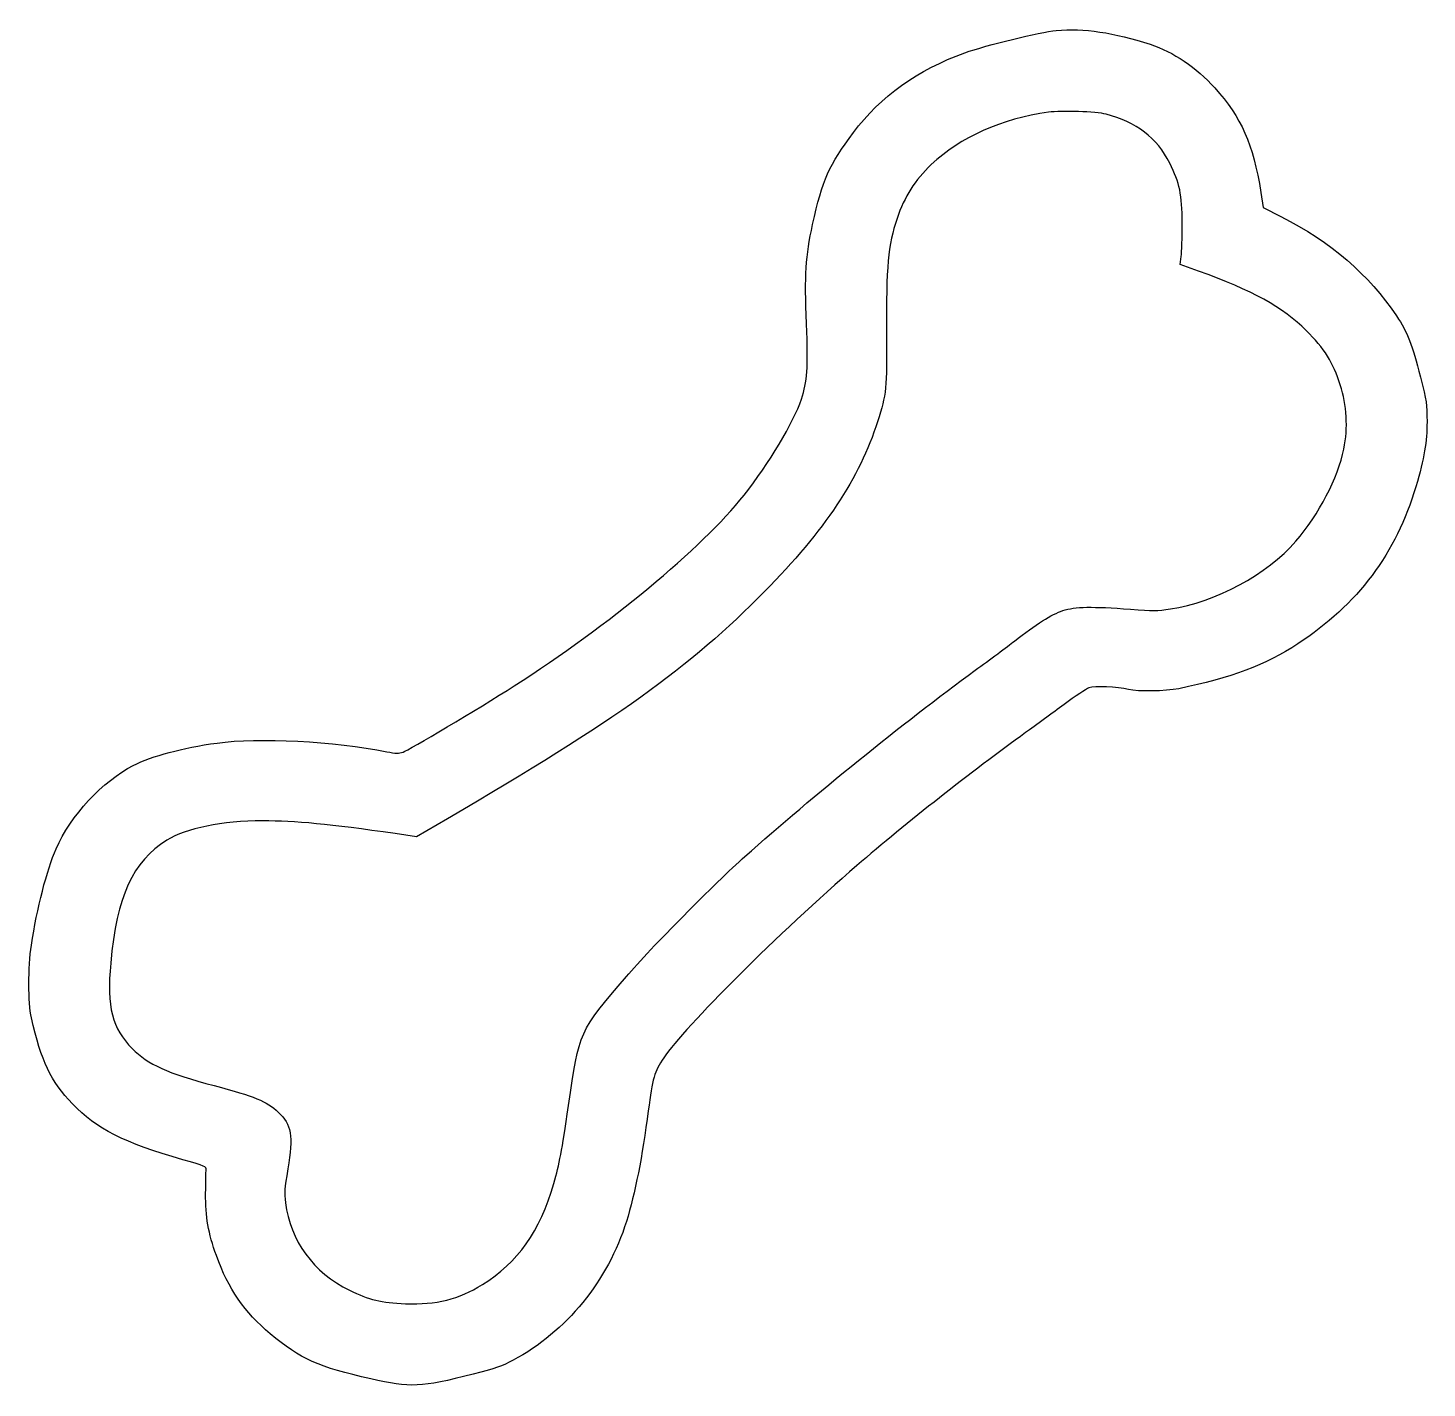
# Model space of a CAD drawing. Header units: centimetres. Extents: x -17.6 to 17.6, y -17.1 to 17.1.
import ezdxf

# ---------------------------------------------------------------- set-up
doc = ezdxf.new("R2010")
doc.units = ezdxf.units.CM
doc.header["$MEASUREMENT"] = 0
doc.layers.add('Layer 1', color=7, linetype='Continuous')

msp = doc.modelspace()

# ---------------------------------------------------------------- linework, layer by layer
at = {"layer": 'Layer 1'}
for points, knots in [([(8.27264, 17.04975), (7.86695, 17.01447), (6.49817, 16.67933), (5.96547, 16.48883), (5.96547, 16.48883), (4.78366, 16.06197), (3.83822, 15.38816), (3.16089, 14.48152), (3.16089, 14.48152), (2.54, 13.65602), (2.38125, 13.29619), (2.13078, 12.16377), (2.13078, 12.16377), (1.95439, 11.35238), (1.92617, 10.90788), (1.97556, 9.6661), (1.97556, 9.6661), (2.02142, 8.51252), (2.00025, 8.22324), (1.84856, 7.76816), (1.84856, 7.76816), (1.64748, 7.16844), (1.03717, 6.14538), (0.40217, 5.34458), (0.40217, 5.34458), (-0.66322, 4.00755), (-3.00919, 2.06022), (-5.39044, 0.54327), (-5.39044, 0.54327), (-6.30061, -0.03881), (-8.04686, -1.07951), (-8.1915, -1.12537), (-8.1915, -1.12537), (-8.30086, -1.16065), (-8.37494, -1.16065), (-8.59719, -1.11479), (-8.59719, -1.11479), (-9.91658, -0.85021), (-11.84275, -0.75143), (-12.87638, -0.89607), (-12.87638, -0.89607), (-13.76538, -1.01954), (-14.49563, -1.21357), (-14.99305, -1.46404), (-14.99305, -1.46404), (-15.75505, -1.84504), (-16.57349, -2.73404), (-16.93333, -3.55954), (-16.93333, -3.55954), (-17.16969, -4.10282), (-17.41311, -5.05179), (-17.55775, -5.99018), (-17.55775, -5.99018), (-17.64242, -6.53346), (-17.63889, -7.44715), (-17.55775, -7.81404), (-17.55775, -7.81404), (-17.30022, -8.92529), (-17.07444, -9.39801), (-16.51706, -9.98715), (-16.51706, -9.98715), (-15.92439, -10.61157), (-15.21531, -10.9714), (-13.7407, -11.39121), (-13.7407, -11.39121), (-13.1692, -11.55349), (-13.14098, -11.5676), (-13.15156, -11.64521), (-13.15156, -11.64521), (-13.15862, -11.69107), (-13.16214, -11.95918), (-13.16567, -12.2414), (-13.16567, -12.2414), (-13.1692, -12.83054), (-13.09864, -13.24329), (-12.89403, -13.80421), (-12.89403, -13.80421), (-12.59064, -14.65088), (-12.18847, -15.22943), (-11.53584, -15.77624), (-11.53584, -15.77624), (-10.7809, -16.41124), (-10.3117, -16.61938), (-9.0029, -16.91218), (-9.0029, -16.91218), (-7.99043, -17.14149), (-7.76112, -17.1309), (-6.42762, -16.79224), (-6.42762, -16.79224), (-5.86318, -16.65113), (-5.68679, -16.58763), (-5.41868, -16.44299), (-5.41868, -16.44299), (-4.07812, -15.72685), (-3.02685, -14.43921), (-2.56118, -12.94696), (-2.56118, -12.94696), (-2.34599, -12.25199), (-2.15901, -11.30302), (-2.01085, -10.16002), (-2.01085, -10.16002), (-1.90502, -9.33805), (-1.85916, -9.17577), (-1.61927, -8.82299), (-1.61927, -8.82299), (-1.10774, -8.05393), (1.30173, -5.65857), (3.24554, -3.98288), (3.24554, -3.98288), (4.50143, -2.90338), (6.12773, -1.61927), (7.49651, -0.63502), (7.49651, -0.63502), (7.75051, -0.45158), (8.18443, -0.13408), (8.46665, 0.07054), (8.46665, 0.07054), (8.74887, 0.27868), (9.03109, 0.46918), (9.09459, 0.49387), (9.09459, 0.49387), (9.22865, 0.54679), (9.81426, 0.52209), (10.08942, 0.45506), (10.08942, 0.45506), (10.33284, 0.39156), (11.0137, 0.40567), (11.35942, 0.4727), (11.35942, 0.4727), (12.6647, 0.74081), (13.55723, 1.07242), (14.3545, 1.59806), (14.3545, 1.59806), (15.86792, 2.59289), (16.84511, 3.89112), (17.33194, 5.55623), (17.33194, 5.55623), (17.54713, 6.28648), (17.61416, 6.69217), (17.61416, 7.19665), (17.61416, 7.19665), (17.61416, 7.64468), (17.60358, 7.71171), (17.44835, 8.31848), (17.44835, 8.31848), (17.24021, 9.14398), (17.12379, 9.44384), (16.8451, 9.86012), (16.8451, 9.86012), (16.1466, 10.90434), (15.19763, 11.72279), (13.93116, 12.36484), (13.93116, 12.36484), (13.93116, 12.36484), (13.48666, 12.59062), (13.48666, 12.59062), (13.48666, 12.59062), (13.48666, 12.59062), (13.42669, 12.97162), (13.42669, 12.97162), (13.42669, 12.97162), (13.22913, 14.19576), (12.93633, 14.85898), (12.26605, 15.60687), (12.26605, 15.60687), (11.80038, 16.12193), (11.22536, 16.50998), (10.63622, 16.70401), (10.63622, 16.70401), (9.72605, 17.00034), (8.96053, 17.11323), (8.27261, 17.04973), (8.27261, 17.04973), (8.27261, 17.04973), (8.27264, 17.04975), (8.27264, 17.04975)], [0, 0, 0, 0, 0.02222222, 0.02222222, 0.02222222, 0.02222222, 0.04444444, 0.04444444, 0.04444444, 0.04444444, 0.06666667, 0.06666667, 0.06666667, 0.06666667, 0.08888889, 0.08888889, 0.08888889, 0.08888889, 0.11111111, 0.11111111, 0.11111111, 0.11111111, 0.13333333, 0.13333333, 0.13333333, 0.13333333, 0.15555556, 0.15555556, 0.15555556, 0.15555556, 0.17777778, 0.17777778, 0.17777778, 0.17777778, 0.2, 0.2, 0.2, 0.2, 0.22222222, 0.22222222, 0.22222222, 0.22222222, 0.24444444, 0.24444444, 0.24444444, 0.24444444, 0.26666667, 0.26666667, 0.26666667, 0.26666667, 0.28888889, 0.28888889, 0.28888889, 0.28888889, 0.31111111, 0.31111111, 0.31111111, 0.31111111, 0.33333333, 0.33333333, 0.33333333, 0.33333333, 0.35555556, 0.35555556, 0.35555556, 0.35555556, 0.37777778, 0.37777778, 0.37777778, 0.37777778, 0.4, 0.4, 0.4, 0.4, 0.42222222, 0.42222222, 0.42222222, 0.42222222, 0.44444444, 0.44444444, 0.44444444, 0.44444444, 0.46666667, 0.46666667, 0.46666667, 0.46666667, 0.48888889, 0.48888889, 0.48888889, 0.48888889, 0.51111111, 0.51111111, 0.51111111, 0.51111111, 0.53333333, 0.53333333, 0.53333333, 0.53333333, 0.55555556, 0.55555556, 0.55555556, 0.55555556, 0.57777778, 0.57777778, 0.57777778, 0.57777778, 0.6, 0.6, 0.6, 0.6, 0.62222222, 0.62222222, 0.62222222, 0.62222222, 0.64444444, 0.64444444, 0.64444444, 0.64444444, 0.66666667, 0.66666667, 0.66666667, 0.66666667, 0.68888889, 0.68888889, 0.68888889, 0.68888889, 0.71111111, 0.71111111, 0.71111111, 0.71111111, 0.73333333, 0.73333333, 0.73333333, 0.73333333, 0.75555556, 0.75555556, 0.75555556, 0.75555556, 0.77777778, 0.77777778, 0.77777778, 0.77777778, 0.8, 0.8, 0.8, 0.8, 0.82222222, 0.82222222, 0.82222222, 0.82222222, 0.84444444, 0.84444444, 0.84444444, 0.84444444, 0.86666667, 0.86666667, 0.86666667, 0.86666667, 0.88888889, 0.88888889, 0.88888889, 0.88888889, 0.91111111, 0.91111111, 0.91111111, 0.91111111, 0.93333333, 0.93333333, 0.93333333, 0.93333333, 0.95555556, 0.95555556, 0.95555556, 0.95555556, 1, 1, 1, 1]), ([(9.525, 14.94367), (10.28347, 14.74964), (10.81264, 14.34395), (11.13014, 13.70895), (11.13014, 13.70895), (11.38414, 13.19742), (11.44058, 12.93637), (11.44411, 12.18848), (11.44411, 12.18848), (11.44764, 11.83923), (11.43353, 11.46529), (11.41942, 11.35592), (11.41942, 11.35592), (11.41942, 11.35592), (11.3912, 11.15836), (11.3912, 11.15836), (11.3912, 11.15836), (11.3912, 11.15836), (11.85334, 10.99255), (11.85334, 10.99255), (11.85334, 10.99255), (13.21859, 10.50219), (13.97001, 10.08591), (14.57326, 9.48972), (14.57326, 9.48972), (15.02129, 9.04875), (15.25765, 8.67128), (15.42698, 8.128), (15.42698, 8.128), (15.59631, 7.59531), (15.62454, 7.05556), (15.5187, 6.50875), (15.5187, 6.50875), (15.37406, 5.79261), (14.88723, 4.85069), (14.30867, 4.18394), (14.30867, 4.18394), (13.59606, 3.35491), (12.28373, 2.64936), (11.14778, 2.48002), (11.14778, 2.48002), (10.8197, 2.43063), (10.70681, 2.43063), (10.14236, 2.47296), (10.14236, 2.47296), (9.17222, 2.54704), (8.75242, 2.53999), (8.43492, 2.43768), (8.43492, 2.43768), (8.15623, 2.34596), (7.75406, 2.09196), (7.21431, 1.67215), (7.21431, 1.67215), (7.04145, 1.53457), (6.59695, 1.20296), (6.22653, 0.93484), (6.22653, 0.93484), (4.38856, -0.40924), (2.16253, -2.20841), (0.42334, -3.75358), (0.42334, -3.75358), (-0.30338, -4.39916), (-1.96849, -6.08191), (-2.55763, -6.77336), (-2.55763, -6.77336), (-3.7606, -8.17389), (-3.74649, -8.14214), (-4.02166, -10.0295), (-4.02166, -10.0295), (-4.19452, -11.21483), (-4.24391, -11.47589), (-4.39208, -11.99094), (-4.39208, -11.99094), (-4.74133, -13.20097), (-5.29519, -13.98061), (-6.19125, -14.538), (-6.19125, -14.538), (-6.79097, -14.90842), (-7.34483, -15.046), (-8.13153, -15.01778), (-8.13153, -15.01778), (-8.73478, -14.99661), (-9.05228, -14.919), (-9.54264, -14.67911), (-9.54264, -14.67911), (-10.44928, -14.22755), (-11.03136, -13.4338), (-11.15483, -12.47425), (-11.15483, -12.47425), (-11.18658, -12.22025), (-11.17952, -12.125), (-11.09486, -11.62406), (-11.09486, -11.62406), (-10.95022, -10.78445), (-10.99961, -10.50575), (-11.33475, -10.19178), (-11.33475, -10.19178), (-11.63108, -9.92014), (-11.93447, -9.79314), (-12.95047, -9.52503), (-12.95047, -9.52503), (-14.12875, -9.21459), (-14.60853, -8.99586), (-15.01422, -8.5937), (-15.01422, -8.5937), (-15.52575, -8.08217), (-15.6598, -7.55301), (-15.5575, -6.43823), (-15.5575, -6.43823), (-15.40228, -4.74842), (-15.00717, -3.88412), (-14.14286, -3.34437), (-14.14286, -3.34437), (-13.65955, -3.04098), (-12.74586, -2.85754), (-11.72986, -2.85754), (-11.72986, -2.85754), (-10.90083, -2.85754), (-10.05064, -2.93868), (-8.38553, -3.17857), (-8.38553, -3.17857), (-8.38553, -3.17857), (-7.84931, -3.25618), (-7.84931, -3.25618), (-7.84931, -3.25618), (-7.84931, -3.25618), (-7.0732, -2.80462), (-7.0732, -2.80462), (-7.0732, -2.80462), (-2.87162, -0.35987), (-0.94545, 1.01949), (0.92074, 2.91744), (0.92074, 2.91744), (2.43768, 4.45908), (3.31257, 5.77494), (3.76766, 7.19663), (3.76766, 7.19663), (3.98991, 7.89513), (4.00402, 8.03271), (3.99344, 9.43677), (3.99344, 9.43677), (3.98286, 11.08424), (4.03225, 11.65221), (4.25802, 12.31191), (4.25802, 12.31191), (4.44852, 12.87635), (4.70605, 13.27499), (5.12233, 13.67363), (5.12233, 13.67363), (5.84552, 14.36155), (6.88975, 14.82721), (8.07861, 14.99302), (8.07861, 14.99302), (8.38905, 15.03535), (9.28511, 15.00713), (9.525, 14.94363), (9.525, 14.94363), (9.525, 14.94363), (9.525, 14.94367), (9.525, 14.94367)], [0, 0, 0, 0, 0.02439024, 0.02439024, 0.02439024, 0.02439024, 0.04878049, 0.04878049, 0.04878049, 0.04878049, 0.07317073, 0.07317073, 0.07317073, 0.07317073, 0.09756098, 0.09756098, 0.09756098, 0.09756098, 0.12195122, 0.12195122, 0.12195122, 0.12195122, 0.14634146, 0.14634146, 0.14634146, 0.14634146, 0.17073171, 0.17073171, 0.17073171, 0.17073171, 0.19512195, 0.19512195, 0.19512195, 0.19512195, 0.2195122, 0.2195122, 0.2195122, 0.2195122, 0.24390244, 0.24390244, 0.24390244, 0.24390244, 0.26829268, 0.26829268, 0.26829268, 0.26829268, 0.29268293, 0.29268293, 0.29268293, 0.29268293, 0.31707317, 0.31707317, 0.31707317, 0.31707317, 0.34146341, 0.34146341, 0.34146341, 0.34146341, 0.36585366, 0.36585366, 0.36585366, 0.36585366, 0.3902439, 0.3902439, 0.3902439, 0.3902439, 0.41463415, 0.41463415, 0.41463415, 0.41463415, 0.43902439, 0.43902439, 0.43902439, 0.43902439, 0.46341463, 0.46341463, 0.46341463, 0.46341463, 0.48780488, 0.48780488, 0.48780488, 0.48780488, 0.51219512, 0.51219512, 0.51219512, 0.51219512, 0.53658537, 0.53658537, 0.53658537, 0.53658537, 0.56097561, 0.56097561, 0.56097561, 0.56097561, 0.58536585, 0.58536585, 0.58536585, 0.58536585, 0.6097561, 0.6097561, 0.6097561, 0.6097561, 0.63414634, 0.63414634, 0.63414634, 0.63414634, 0.65853659, 0.65853659, 0.65853659, 0.65853659, 0.68292683, 0.68292683, 0.68292683, 0.68292683, 0.70731707, 0.70731707, 0.70731707, 0.70731707, 0.73170732, 0.73170732, 0.73170732, 0.73170732, 0.75609756, 0.75609756, 0.75609756, 0.75609756, 0.7804878, 0.7804878, 0.7804878, 0.7804878, 0.80487805, 0.80487805, 0.80487805, 0.80487805, 0.82926829, 0.82926829, 0.82926829, 0.82926829, 0.85365854, 0.85365854, 0.85365854, 0.85365854, 0.87804878, 0.87804878, 0.87804878, 0.87804878, 0.90243902, 0.90243902, 0.90243902, 0.90243902, 0.92682927, 0.92682927, 0.92682927, 0.92682927, 0.95121951, 0.95121951, 0.95121951, 0.95121951, 1, 1, 1, 1])]:
    msp.add_open_spline(points, degree=3, knots=knots, dxfattribs=at)

doc.saveas('drawing.dxf')
